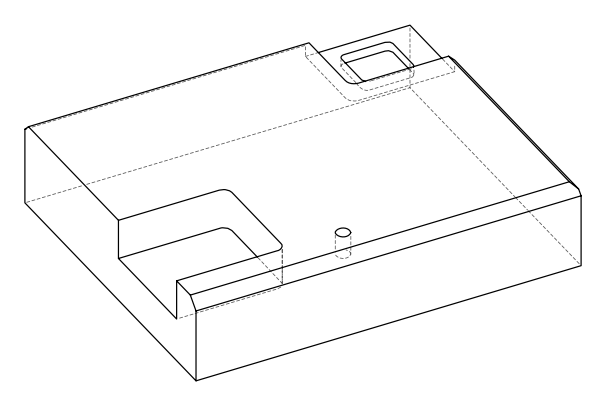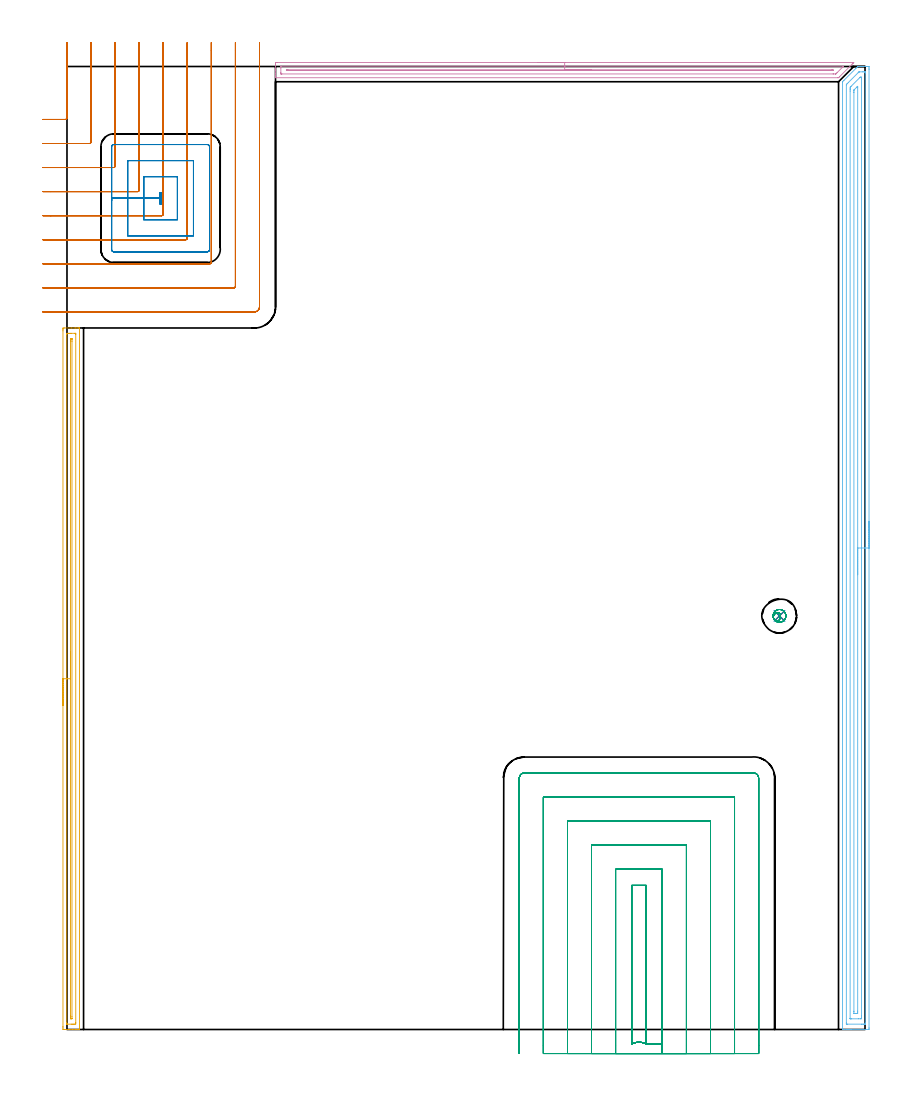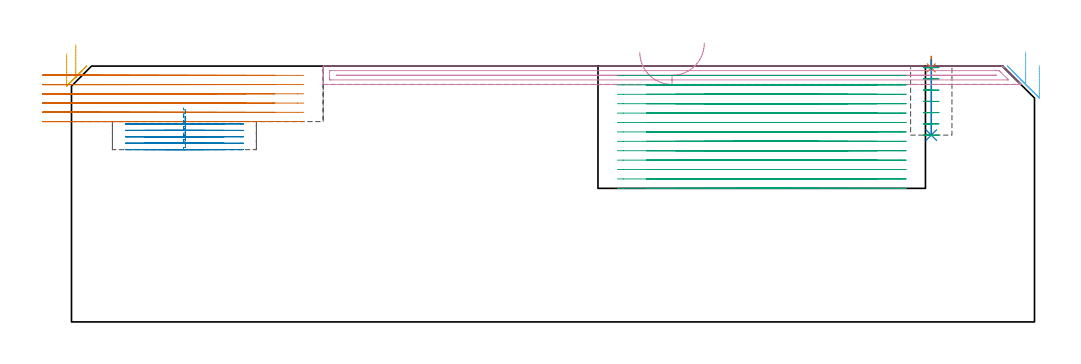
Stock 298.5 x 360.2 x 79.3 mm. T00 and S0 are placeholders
(PLAN: 9 operations, 6 tool changes, 86.3 min)
(1 SPOT_DRILL | STEP1POCKET | NXT0321_9005460120000 | 0.03 min | 1 mm3)
(2 DRILL_BLIND_HOLE_INTO_CENTER | STEP1POCKET | NXT0301_089 | 0.1 min | 2176 mm3)
(3 MILL_ROUGH_BLIND_HOLE_CONTOUR | STEP1POCKET | NXT0201_009 | Spiral | 0.69 min | 572 mm3)
(4 AREA_MILL | FG_CHAMFER_SURFACE | UGT0205_001 | 5.27 min | 3628 mm3)
(5 AREA_MILL_1 | FG_CHAMFER_SURFACE_1 | UGT0205_001 | 6.46 min | 5124 mm3)
(6 AREA_MILL_2 | FG_CHAMFER_SURFACE_2 | UGT0205_001 | 11.69 min | 17537 mm3)
(7 MILL_CORNER_NOTCH_RECTANGULAR | CORNER_NOTCH_RECTANGULAR | NXT0201_011 | Follow Part, ap 3, ae 75% | 13.12 min | 130865 mm3)
(8 MILL_RECTANGULAR_POCKET | POCKET_RECTANGULAR_STRAIGHT | NXT0201_009 | Follow Part, ap 2, ae 75% | 3.83 min | 18494 mm3)
(9 MILL_SLOT | SLOT_PARTIAL_RECTANGULAR | NXT0201_011 | Follow Part, ap 3, ae 75% | 45.17 min | 391037 mm3)
(TOOL NXT0321_9005460120000 | NC Spot Drill, 142deg, 12mm, Carbide, Uncoated | D12 PA142 FL30 Z2)
(TOOL NXT0301_089 | Carbide Drill 11.8mm [860.1-1180-035A1-MM 2214] | D11.8 PA140 FL55 Z2)
(TOOL NXT0201_009 | ENDMILL 8mm [2P460-0800-NA 1630] | D8 FL26 Z6)
(TOOL UGT0205_001 | Chamfer Mill 20 x 3 x 45 deg. | D20 FL50 Z2)
(TOOL NXT0201_011 | ENDMILL 12mm [2P460-1200-NA 1630] | D12 FL38 Z6)
(OP 1 SPOT_DRILL)
G17 G21 G94 G90
T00 M6
G54
G17 G0 G90 X266.5 Y154.7 S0 M3
G43 Z89.3 H0
G94 G81 G98 Z78.749 F250. R82.3
G80
M5
M2
(OP 2 DRILL_BLIND_HOLE_INTO_CENTER)
G17 G21 G94 G90
T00 M6
G54
G17 G0 G90 X266.5 Y154.7 S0 M3
G43 Z89.3 H1
G94 G81 G98 Z57.9 F250. R81.3
G80
M5
M2
(OP 3 MILL_ROUGH_BLIND_HOLE_CONTOUR)
G17 G21 G94 G90
T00 M6
G54
G17 G0 G90 X266.5 Y154.7 S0 M3
G43 Z89.3 H1
Z78.814
G94 G3 X266.865 Y155.202 R0.384 F250.
X266.129 Y155.841 R0.945
X264.489 Y155.103 R1.601
X264.558 Y153.289 R1.631
X267.911 Y152.758 R2.4
X264.558 Y153.289 R-2.4
X266.235 Y153.024 R1.2
X266.5 Y154.7 R1.2
G0 Z75.329
G3 X266.865 Y155.202 R0.384
X266.129 Y155.841 R0.945
X264.489 Y155.103 R1.601
X264.558 Y153.289 R1.631
X267.911 Y152.758 R2.4
X264.558 Y153.289 R-2.4
X266.235 Y153.024 R1.2
X266.5 Y154.7 R1.2
G0 Z71.843
G3 X266.865 Y155.202 R0.384
X266.129 Y155.841 R0.945
X264.489 Y155.103 R1.601
X264.558 Y153.289 R1.631
X267.911 Y152.758 R2.4
X264.558 Y153.289 R-2.4
X266.235 Y153.024 R1.2
X266.5 Y154.7 R1.2
G0 Z68.357
G3 X266.865 Y155.202 R0.384
X266.129 Y155.841 R0.945
X264.489 Y155.103 R1.601
X264.558 Y153.289 R1.631
X267.911 Y152.758 R2.4
X264.558 Y153.289 R-2.4
X266.235 Y153.024 R1.2
X266.5 Y154.7 R1.2
G0 Z64.871
G3 X266.865 Y155.202 R0.384
X266.129 Y155.841 R0.945
X264.489 Y155.103 R1.601
X264.558 Y153.289 R1.631
X267.911 Y152.758 R2.4
X264.558 Y153.289 R-2.4
X266.235 Y153.024 R1.2
X266.5 Y154.7 R1.2
G0 Z61.386
G3 X266.865 Y155.202 R0.384
X266.129 Y155.841 R0.945
X264.489 Y155.103 R1.601
X264.558 Y153.289 R1.631
X267.911 Y152.758 R2.4
X264.558 Y153.289 R-2.4
X266.235 Y153.024 R1.2
X266.5 Y154.7 R1.2
G0 Z57.9
G3 X266.865 Y155.202 R0.384
X266.129 Y155.841 R0.945
X264.489 Y155.103 R1.601
X264.558 Y153.289 R1.631
X267.911 Y152.758 R2.4
X264.558 Y153.289 R-2.4
X266.235 Y153.024 R1.2
X266.5 Y154.7 R1.2
G0 Z89.3
M5
M2
(OP 4 AREA_MILL)
G17 G21 G94 G90
T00 M6
G54
G17 G0 G90 X176.15 Y361.7 S1061 M3
G43 Z89.3 H0
Z83.6
G94 G1 X176.188 Z82.728 F250.
X176.302 Z81.864
X176.491 Z81.012
X176.753 Z80.18
X177.087 Z79.374
X177.49 Z78.6
X177.959 Z77.864
X178.49 Z77.172
X179.079 Z76.529
X179.722 Z75.94
X180.414 Z75.408
X181.15 Z74.94
X181.924 Z74.537
X182.73 Z74.203
X183.562 Z73.941
X184.414 Z73.752
X185.278 Z73.638
X186.15 Z73.6
X294.218
X294.289 Y361.697 Z73.602
Y361.688 Z73.61
X294.132 Y361.53 Z73.767
X293.992 Y361.391 Z73.908
X293.716 Y361.116 Z74.184
X289.003 Y356.402 Z78.897
X288.751 Y356.15 Z79.146
X288.604 Y356.005 Z79.291
X288.339 Y356. Z79.3
X78.159
X78.01 Y356.002 Z79.288
X78.007 Y356.058 Z79.234
X78. Y356.441 Z78.858
Y356.871 Z78.428
Y357.51 Z77.785
Y358.723 Z76.574
Y359.297 Z75.998
X78.001 Y361.083 Z74.213
X78.004 Y361.685 Z73.611
X78.007 Y361.691 Z73.605
X78.606 Y361.7 Z73.6
X186.15
Y360.286 Z75.014
X290.124 Y360.285 Z75.015
X290.22 Y360.283 Z75.017
X290.395 Y360.279 Z75.021
X290.329 Y360.19 Z75.11
X290.23 Y360.084 Z75.216
X290.124 Y359.975 Z75.325
X288. Y357.85 Z77.45
X287.658 Y357.51 Z77.79
X287.584 Y357.442 Z77.858
X287.563 Y357.425 Z77.875
X287.536 Y357.42 Z77.88
X287.447 Y357.418 Z77.882
X286.65 Y357.414 Z77.886
X286.554
X80.391 Y357.415 Z77.885
X80.295 Y357.416 Z77.884
X80.104 Y357.421 Z77.879
X80.009 Y357.426 Z77.874
X80.006 Y357.455 Z77.845
X80.004 Y357.51 Z77.79
X80. Y357.901 Z77.399
X80.002 Y359.686 Z75.614
X80.01 Y360.19 Z75.11
X80.017 Y360.279 Z75.021
X80.199 Y360.283 Z75.017
X80.296 Y360.285 Z75.015
X186.15 Y360.286 Z75.014
Y358.872 Z76.428
X286.13 Y358.871 Z76.429
X286.554 Y358.865 Z76.435
X286.555 Y358.86 Z76.44
X286.554 Y358.856 Z76.444
X286.523 Y358.835 Z76.465
X286.502 Y358.833 Z76.467
X286.45 Y358.83 Z76.47
X286.345 Y358.829 Z76.471
X286.13 Y358.828 Z76.472
X82.643 Y358.829 Z76.471
X82.219 Y358.833 Z76.467
X82.176 Y358.836 Z76.464
X82.05 Y358.851 Z76.449
X82.134 Y358.865 Z76.435
X82.176 Y358.867 Z76.433
X82.601 Y358.871 Z76.429
X82.644 Y358.872 Z76.428
X186.15
X187.022 Z76.467
X187.887 Z76.58
X188.738 Z76.769
X189.57 Z77.032
X190.376 Z77.365
X191.15 Z77.768
X191.886 Z78.237
X192.578 Z78.768
X193.221 Z79.357
X193.81 Z80.001
X194.342 Z80.693
X194.81 Z81.428
X195.213 Z82.202
X195.547 Z83.008
X195.809 Z83.84
X195.998 Z84.692
X196.112 Z85.557
X196.15 Z86.428
G0 Z89.3
M5
M2
(OP 5 AREA_MILL_1)
G17 G21 G94 G90
T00 M6
G54
G17 G0 G90 X-1.5 Y121.2 S1061 M3
G43 Z89.3 H0
Z83.1
G94 G1 Y121.238 Z82.228 F250.
Y121.352 Z81.364
Y121.541 Z80.512
Y121.803 Z79.68
Y122.137 Z78.874
Y122.54 Z78.1
Y123.008 Z77.364
Y123.54 Z76.672
Y124.129 Z76.029
Y124.772 Z75.44
Y125.464 Z74.909
Y126.2 Z74.44
Y126.974 Z74.037
Y127.78 Z73.703
Y128.612 Z73.441
Y129.464 Z73.252
Y130.328 Z73.138
Y131.2 Z73.1
Y261.336
X-1.499 Y261.769 Z73.101
X-1.495 Y262.225 Z73.103
X-1.491 Y262.39 Z73.106
X-1.045 Y262.4 Z73.552
X1.6 Z76.195
X3. Z77.596
X3.363 Z77.958
X4.09 Z78.689
X4.325 Z78.925
X4.694 Y262.394 Z79.285
X4.697 Y262.392 Z79.288
X4.7 Y262.216 Z79.3
Y0.184
X4.697 Y0.008 Z79.288
X4.694 Y0.006 Z79.285
X4.325 Y0. Z78.925
X4.09 Z78.69
X3.363 Z77.958
X2.118 Z76.715
X0.718 Z75.314
X-1.045 Y0.001 Z73.552
X-1.276 Y0.004 Z73.321
X-1.491 Y0.01 Z73.106
X-1.495 Y0.175 Z73.103
X-1.499 Y0.631 Z73.101
X-1.5 Y1.093 Z73.1
Y131.2
X-0.086 Z74.514
X-0.085 Y259.901 Z74.515
X-0.084 Y259.98 Z74.516
X-0.079 Y260.378 Z74.521
X0.311 Y260.393 Z74.911
X0.718 Y260.398 Z75.318
X1.186 Y260.4 Z75.786
X1.6 Z76.2
X2.949 Z77.549
X3.183 Y260.399 Z77.783
X3.217 Y260.398 Z77.817
X3.253 Y260.394 Z77.853
X3.276 Y260.391 Z77.876
X3.279 Y260.363 Z77.879
X3.285 Y260.06 Z77.885
Y259.98
Y2.499
X3.284 Y2.42 Z77.884
X3.279 Y2.022 Z77.879
X2.889 Y2.007 Z77.489
X2.482 Y2.002 Z77.082
X2.014 Y2. Z76.614
X1.6 Z76.2
X0.251 Z74.851
X0.017 Y2.001 Z74.617
X-0.017 Y2.002 Z74.583
X-0.053 Y2.006 Z74.547
X-0.077 Y2.009 Z74.523
X-0.079 Y2.037 Z74.521
X-0.085 Y2.34 Z74.515
Y2.42
X-0.086 Y131.2 Z74.514
X1.329 Z75.929
Y257.572
X1.331 Y258.191 Z75.931
X1.333 Y258.329 Z75.933
X1.336 Y258.388 Z75.936
X1.4 Y258.395 Z76.
X1.6 Y258.396 Z76.2
X1.805 Y258.392 Z76.405
X1.859 Y258.39 Z76.459
X1.865 Y258.355 Z76.465
X1.868 Y258.283 Z76.468
X1.87 Y258.191 Z76.47
X1.871 Y257.916 Z76.471
X1.872 Y257.297 Z76.472
X1.871 Y4.828 Z76.471
X1.869 Y4.209 Z76.469
X1.867 Y4.071 Z76.467
X1.865 Y4.012 Z76.465
X1.8 Y4.005 Z76.4
X1.6 Y4.004 Z76.2
X1.395 Y4.008 Z75.995
X1.341 Y4.01 Z75.941
X1.335 Y4.045 Z75.935
X1.332 Y4.117 Z75.932
X1.33 Y4.209 Z75.93
X1.329 Y4.484 Z75.929
X1.328 Y5.103 Z75.928
X1.329 Y131.2 Z75.929
Y132.072 Z75.967
Y132.936 Z76.08
Y133.788 Z76.269
Y134.62 Z76.532
Y135.426 Z76.865
Y136.2 Z77.268
Y136.936 Z77.737
Y137.628 Z78.268
Y138.271 Z78.857
Y138.86 Z79.501
Y139.392 Z80.193
Y139.86 Z80.929
Y140.263 Z81.702
Y140.597 Z82.508
Y140.859 Z83.34
Y141.048 Z84.192
Y141.162 Z85.057
Y141.2 Z85.929
G0 Z89.3
M5
M2
(OP 6 AREA_MILL_2)
G17 G21 G94 G90
T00 M6
G54
G17 G0 G90 X300. Y190.1 S1061 M3
G43 Z89.3 H0
Z79.4
G94 G1 Y190.062 Z78.528 F250.
Y189.948 Z77.663
Y189.759 Z76.812
Y189.497 Z75.98
Y189.163 Z75.174
Y188.76 Z74.4
Y188.292 Z73.664
Y187.76 Z72.972
Y187.171 Z72.329
Y186.528 Z71.74
Y185.836 Z71.208
Y185.1 Z70.74
Y184.326 Z70.337
Y183.52 Z70.003
Y182.688 Z69.741
Y181.837 Z69.552
Y180.972 Z69.438
Y180.1 Z69.4
Y0.613
X299.996 Y0.238 Z69.403
X299.992 Y0.01 Z69.406
X299.759 Y0. Z69.638
X293.278 Z76.117
X292.721 Z76.676
X292.391 Z77.005
X291.835 Z77.561
X291.505 Z77.89
X290.845 Z78.554
X290.486 Z78.913
X290.128 Z79.263
X290.103 Y0.009 Z79.288
X290.1 Y0.166 Z79.3
Y354.229
X290.105 Y354.504 Z79.291
X290.619 Y355.019 Z78.781
X295.05 Y359.452 Z74.347
X295.517 Y359.917 Z73.883
X295.785 Y360.183 Z73.614
X295.808 Y360.199 Z73.59
X296.143 Y360.2 Z73.257
X297.049 Z72.35
X297.709 Z71.687
X298.925 Z70.472
X299.481 Y360.196 Z69.913
X299.991 Y360.192 Z69.405
X299.993 Y360.103 Z69.403
X299.998 Y359.587 Z69.402
X300. Y359.065 Z69.4
Y180.1
X298.586 Z70.814
Y2.408
X298.584 Y2.178 Z70.816
X298.581 Y2.068 Z70.819
X298.579 Y2.021 Z70.821
X298.5 Y2.01 Z70.9
X298.102 Y2.002 Z71.298
X297.709 Y2.001 Z71.691
X297.218 Y2. Z72.182
X291.9 Z77.5
X291.65 Y2.003 Z77.75
X291.545 Y2.007 Z77.855
X291.528 Y2.009 Z77.872
X291.521 Y2.02 Z77.879
X291.519 Y2.07 Z77.881
X291.516 Y2.176 Z77.884
X291.514 Y2.389 Z77.886
X291.515 Y353.337 Z77.885
X291.521 Y353.442 Z77.879
X291.593 Y353.531 Z77.807
X291.725 Y353.669 Z77.675
X291.892 Y353.84 Z77.508
X292.279 Y354.229 Z77.121
X295.936 Y357.886 Z73.464
X296.207 Y358.148 Z73.193
X296.248 Y358.186 Z73.152
X296.305 Y358.191 Z73.095
X296.429 Y358.198 Z72.971
X297.709 Y358.2 Z71.691
X298.2 Z71.2
X298.45 Y358.197 Z70.95
X298.555 Y358.193 Z70.845
X298.573 Y358.191 Z70.827
X298.579 Y358.18 Z70.821
X298.582 Y358.13 Z70.818
X298.584 Y358.024 Z70.816
X298.586 Y357.811 Z70.814
Y180.1
X297.172 Z72.228
X297.171 Y5.078 Z72.229
X297.17 Y4.727 Z72.23
X297.167 Y4.185 Z72.233
X297.165 Y4.018 Z72.235
X297. Y4.006 Z72.4
X296.823 Y4.003 Z72.577
X296.119 Y4. Z73.281
X293.461 Z75.939
X293.278 Y4.001 Z76.122
X293.094 Y4.003 Z76.306
X292.973 Y4.008 Z76.427
X292.935 Y4.01 Z76.465
X292.933 Y4.026 Z76.467
X292.931 Y4.068 Z76.469
X292.929 Y4.185 Z76.471
Y351.009
X292.932 Y351.551 Z76.468
X292.935 Y351.895 Z76.465
X292.95 Y352.444 Z76.45
X293.112 Y352.61 Z76.288
X293.278 Y352.777 Z76.122
X296.516 Y356.015 Z72.884
X296.673 Y356.166 Z72.727
X296.693 Y356.182 Z72.707
X296.732 Y356.19 Z72.668
X296.823 Y356.194 Z72.577
X297.006 Y356.196 Z72.394
X297.127 Y356.192 Z72.273
X297.166 Y356.19 Z72.234
X297.167 Y356.174 Z72.233
X297.169 Y356.133 Z72.231
X297.171 Y356.015 Z72.229
X297.172 Y180.1 Z72.228
X295.757 Z73.643
Y6.864
X295.753 Y6.155 Z73.647
X295.75 Y6.051 Z73.65
X295.741 Y6.01 Z73.659
X295.693 Y6.008 Z73.707
X295.479 Y6.004 Z73.921
X295.05 Y6. Z74.35
X295.021 Z74.379
X294.613 Y6.003 Z74.787
X294.409 Y6.007 Z74.991
X294.36 Y6.01 Z75.04
X294.349 Y6.017 Z75.051
X294.347 Y6.034 Z75.053
X294.345 Y6.099 Z75.055
X294.343 Y6.683 Z75.057
Y6.864
Y350.477
X294.344 Y350.658 Z75.056
X294.349 Y351.364 Z75.051
X294.36 Y351.4 Z75.04
X294.39 Y351.433 Z75.01
X294.501 Y351.551 Z74.899
X295.392 Y352.444 Z74.008
X295.508 Y352.557 Z73.892
X295.67 Y352.712 Z73.73
X295.751 Y352.788 Z73.649
X295.754 Y352.627 Z73.646
X295.756 Y352.444 Z73.644
X295.757 Y352.267 Z73.643
Y180.1
Y179.228 Z73.681
Y178.364 Z73.795
Y177.512 Z73.983
Y176.68 Z74.246
Y175.874 Z74.58
Y175.1 Z74.982
Y174.364 Z75.451
Y173.672 Z75.982
Y173.029 Z76.572
Y172.44 Z77.215
Y171.909 Z77.907
Y171.44 Z78.643
Y171.037 Z79.416
Y170.703 Z80.222
Y170.441 Z81.054
Y170.252 Z81.906
Y170.138 Z82.771
Y170.1 Z83.643
G0 Z89.3
M5
M2
(OP 7 MILL_CORNER_NOTCH_RECTANGULAR)
G17 G21 G94 G90
T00 M6
G54
G17 G0 G90 X-9. Y340.4 S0 M3
G43 Z89.3 H1
Z76.433
G94 G1 X-6. F250.
X-0.595 F500.
G3 X0. Y340.995 R0.6
G1 Y366.2
Y369.2 F250.
G0 Z89.3
X-9. Y331.4
Z76.433
G1 X-6.
X8.405 F500.
G3 X9. Y331.995 R0.6
G1 Y366.2
Y369.2 F250.
G0 Z89.3
X-9. Y322.4
Z76.433
G1 X-6.
X17.405 F500.
G3 X18. Y322.995 R0.6
G1 Y366.2
Y369.2 F250.
G0 Z89.3
X-9. Y313.4
Z76.433
G1 X-6.
X26.404 F500.
G3 X27. Y313.996 R0.6
G1 Y366.2
Y369.2 F250.
G0 Z89.3
X-9. Y304.4
Z76.433
G1 X-6.
X35.404 F500.
G3 X36. Y304.996 R0.6
G1 Y366.2
Y369.2 F250.
G0 Z89.3
X-9. Y295.4
Z76.433
G1 X-6.
X44.404 F500.
G3 X45. Y295.996 R0.6
G1 Y366.2
Y369.2 F250.
G0 Z89.3
X-9. Y286.4
Z76.433
G1 X-6.
X53.404 F500.
G3 X54. Y286.996 R0.6
G1 Y366.2
Y369.2 F250.
G0 Z89.3
X-9. Y277.4
Z76.433
G1 X-6.
X62.404 F500.
G3 X63. Y277.996 R0.6
G1 Y366.2
Y369.2 F250.
G0 Z89.3
X-9. Y268.4
Z76.433
G1 X-6.
X70.1 F500.
G3 X72. Y270.3 R1.9
G1 Y366.2
Y369.2 F250.
G0 Z89.3
X-9. Y340.4
Z73.567
G1 X-6.
X-0.595 F500.
G3 X0. Y340.995 R0.6
G1 Y366.2
Y369.2 F250.
G0 Z89.3
X-9. Y331.4
Z73.567
G1 X-6.
X8.405 F500.
G3 X9. Y331.995 R0.6
G1 Y366.2
Y369.2 F250.
G0 Z89.3
X-9. Y322.4
Z73.567
G1 X-6.
X17.405 F500.
G3 X18. Y322.995 R0.6
G1 Y366.2
Y369.2 F250.
G0 Z89.3
X-9. Y313.4
Z73.567
G1 X-6.
X26.404 F500.
G3 X27. Y313.996 R0.6
G1 Y366.2
Y369.2 F250.
G0 Z89.3
X-9. Y304.4
Z73.567
G1 X-6.
X35.404 F500.
G3 X36. Y304.996 R0.6
G1 Y366.2
Y369.2 F250.
G0 Z89.3
X-9. Y295.4
Z73.567
G1 X-6.
X44.404 F500.
G3 X45. Y295.996 R0.6
G1 Y366.2
Y369.2 F250.
G0 Z89.3
X-9. Y286.4
Z73.567
G1 X-6.
X53.404 F500.
G3 X54. Y286.996 R0.6
G1 Y366.2
Y369.2 F250.
G0 Z89.3
X-9. Y277.4
Z73.567
G1 X-6.
X62.404 F500.
G3 X63. Y277.997 R0.6
G1 Y366.2
Y369.2 F250.
G0 Z89.3
X-9. Y268.4
Z73.567
G1 X-6.
X70.1 F500.
G3 X72. Y270.3 R1.9
G1 Y366.2
Y369.2 F250.
G0 Z89.3
X-9. Y340.4
Z70.7
G1 X-6.
X-0.595 F500.
G3 X0. Y340.995 R0.6
G1 Y366.2
Y369.2 F250.
G0 Z89.3
X-9. Y331.4
Z70.7
G1 X-6.
X8.405 F500.
G3 X9. Y331.995 R0.6
G1 Y366.2
Y369.2 F250.
G0 Z89.3
X-9. Y322.4
Z70.7
G1 X-6.
X17.405 F500.
G3 X18. Y322.995 R0.6
G1 Y366.2
Y369.2 F250.
G0 Z89.3
X-9. Y313.4
Z70.7
G1 X-6.
X26.404 F500.
G3 X27. Y313.996 R0.6
G1 Y366.2
Y369.2 F250.
G0 Z89.3
X-9. Y304.4
Z70.7
G1 X-6.
X35.404 F500.
G3 X36. Y304.996 R0.6
G1 Y366.2
Y369.2 F250.
G0 Z89.3
X-9. Y295.4
Z70.7
G1 X-6.
X44.404 F500.
G3 X45. Y295.996 R0.6
G1 Y366.2
Y369.2 F250.
G0 Z89.3
X-9. Y286.4
Z70.7
G1 X-6.
X53.404 F500.
G3 X54. Y286.996 R0.6
G1 Y366.2
Y369.2 F250.
G0 Z89.3
X-9. Y277.4
Z70.7
G1 X-6.
X62.403 F500.
G3 X63. Y277.997 R0.6
G1 Y366.2
Y369.2 F250.
G0 Z89.3
X-9. Y268.4
Z70.7
G1 X-6.
X70.1 F500.
G3 X72. Y270.3 R1.9
G1 Y366.2
Y369.2 F250.
G0 Z89.3
X-9. Y340.4
Z67.833
G1 X-6.
X-0.595 F500.
G3 X0. Y340.995 R0.6
G1 Y366.2
Y369.2 F250.
G0 Z89.3
X-9. Y331.4
Z67.833
G1 X-6.
X8.405 F500.
G3 X9. Y331.995 R0.6
G1 Y366.2
Y369.2 F250.
G0 Z89.3
X-9. Y322.4
Z67.833
G1 X-6.
X17.405 F500.
G3 X18. Y322.995 R0.6
G1 Y366.2
Y369.2 F250.
G0 Z89.3
X-9. Y313.4
Z67.833
G1 X-6.
X26.404 F500.
G3 X27. Y313.996 R0.6
G1 Y366.2
Y369.2 F250.
G0 Z89.3
X-9. Y304.4
Z67.833
G1 X-6.
X35.404 F500.
G3 X36. Y304.996 R0.6
G1 Y366.2
Y369.2 F250.
G0 Z89.3
X-9. Y295.4
Z67.833
G1 X-6.
X44.404 F500.
G3 X45. Y295.996 R0.6
G1 Y366.2
Y369.2 F250.
G0 Z89.3
X-9. Y286.4
Z67.833
G1 X-6.
X53.404 F500.
G3 X54. Y286.996 R0.6
G1 Y366.2
Y369.2 F250.
G0 Z89.3
X-9. Y277.4
Z67.833
G1 X-6.
X62.403 F500.
G3 X63. Y277.997 R0.6
G1 Y366.2
Y369.2 F250.
G0 Z89.3
X-9. Y268.4
Z67.833
G1 X-6.
X70.1 F500.
G3 X72. Y270.3 R1.9
G1 Y366.2
Y369.2 F250.
G0 Z89.3
X-9. Y340.4
Z64.967
G1 X-6.
X-0.595 F500.
G3 X0. Y340.995 R0.6
G1 Y366.2
Y369.2 F250.
G0 Z89.3
X-9. Y331.4
Z64.967
G1 X-6.
X8.405 F500.
G3 X9. Y331.995 R0.6
G1 Y366.2
Y369.2 F250.
G0 Z89.3
X-9. Y322.4
Z64.967
G1 X-6.
X17.405 F500.
G3 X18. Y322.995 R0.6
G1 Y366.2
Y369.2 F250.
G0 Z89.3
X-9. Y313.4
Z64.967
G1 X-6.
X26.404 F500.
G3 X27. Y313.996 R0.6
G1 Y366.2
Y369.2 F250.
G0 Z89.3
X-9. Y304.4
Z64.967
G1 X-6.
X35.404 F500.
G3 X36. Y304.996 R0.6
G1 Y366.2
Y369.2 F250.
G0 Z89.3
X-9. Y295.4
Z64.967
G1 X-6.
X44.404 F500.
G3 X45. Y295.996 R0.6
G1 Y366.2
Y369.2 F250.
G0 Z89.3
X-9. Y286.4
Z64.967
G1 X-6.
X53.404 F500.
G3 X54. Y286.996 R0.6
G1 Y366.2
Y369.2 F250.
G0 Z89.3
X-9. Y277.4
Z64.967
G1 X-6.
X62.403 F500.
G3 X63. Y277.997 R0.6
G1 Y366.2
Y369.2 F250.
G0 Z89.3
X-9. Y268.4
Z64.967
G1 X-6.
X70.1 F500.
G3 X72. Y270.3 R1.9
G1 Y366.2
Y369.2 F250.
G0 Z89.3
X-9. Y340.4
Z62.1
G1 X-6.
X-0.595 F500.
G3 X0. Y340.995 R0.6
G1 Y366.2
Y369.2 F250.
G0 Z89.3
X-9. Y331.4
Z62.1
G1 X-6.
X8.405 F500.
G3 X9. Y331.995 R0.6
G1 Y366.2
Y369.2 F250.
G0 Z89.3
X-9. Y322.4
Z62.1
G1 X-6.
X17.405 F500.
G3 X18. Y322.995 R0.6
G1 Y366.2
Y369.2 F250.
G0 Z89.3
X-9. Y313.4
Z62.1
G1 X-6.
X26.404 F500.
G3 X27. Y313.996 R0.6
G1 Y366.2
Y369.2 F250.
G0 Z89.3
X-9. Y304.4
Z62.1
G1 X-6.
X35.404 F500.
G3 X36. Y304.996 R0.6
G1 Y366.2
Y369.2 F250.
G0 Z89.3
X-9. Y295.4
Z62.1
G1 X-6.
X44.404 F500.
G3 X45. Y295.996 R0.6
G1 Y366.2
Y369.2 F250.
G0 Z89.3
X-9. Y286.4
Z62.1
G1 X-6.
X53.404 F500.
G3 X54. Y286.996 R0.6
G1 Y366.2
Y369.2 F250.
G0 Z89.3
X-9. Y277.4
Z62.1
G1 X-6.
X62.403 F500.
G3 X63. Y277.997 R0.6
G1 Y366.2
Y369.2 F250.
G0 Z89.3
X-9. Y268.4
Z62.1
G1 X-6.
X70.1 F500.
G3 X72. Y270.3 R1.9
G1 Y366.2
Y369.2 F250.
G0 Z89.3
M5
M2
(OP 8 MILL_RECTANGULAR_POCKET)
G17 G21 G94 G90
T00 M6
G54
G17 G0 G90 X34.7 Y310.782 S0 M3
G43 Z89.3 H1
Z66.362
G94 G1 Y308.9 Z65.857 F250.
X35.3 Z65.697
Y313. Z64.598
X34.7 Z64.437
Y308.9 Z63.339
X35.3 Z63.178
Y313. Z62.079
X34.7 Z61.918
Y310.95 Z61.369
Y308.9 F500.
X35.3
Y313.
X34.7
Y310.95
X28.7
Y302.9
X41.3
Y319.
X28.7
Y310.95
X22.7
Y296.9
X47.3
Y325.
X22.7
Y310.95
X16.7
Y291.7
G3 X17.5 Y290.9 R0.8
G1 X52.5
G3 X53.3 Y291.7 R0.8
G1 Y330.2
G3 X52.5 Y331. R0.8
G1 X17.5
G3 X16.7 Y330.2 R0.8
G1 Y310.95
Y309.95
G0 X34.7 Y310.782 Z64.369
G1 Y308.9 Z63.865 F250.
X35.3 Z63.704
Y313. Z62.606
X34.7 Z62.445
Y308.9 Z61.346
X35.3 Z61.186
Y313. Z60.087
X34.7 Z59.926
Y310.95 Z59.377
Y308.9 F500.
X35.3
Y313.
X34.7
Y310.95
X28.7
Y302.9
X41.3
Y319.
X28.7
Y310.95
X22.7
Y296.9
X47.3
Y325.
X22.7
Y310.95
X16.7
Y291.7
G3 X17.5 Y290.9 R0.8
G1 X52.5
G3 X53.3 Y291.7 R0.8
G1 Y330.2
G3 X52.5 Y331. R0.8
G1 X17.5
G3 X16.7 Y330.2 R0.8
G1 Y310.95
Y309.95
G0 X34.7 Y310.782 Z62.377
G1 Y308.9 Z61.873 F250.
X35.3 Z61.712
Y313. Z60.613
X34.7 Z60.453
Y308.9 Z59.354
X35.3 Z59.193
Y313. Z58.095
X34.7 Z57.934
Y310.95 Z57.385
Y308.9 F500.
X35.3
Y313.
X34.7
Y310.95
X28.7
Y302.9
X41.3
Y319.
X28.7
Y310.95
X22.7
Y296.9
X47.3
Y325.
X22.7
Y310.95
X16.7
Y291.7
G3 X17.5 Y290.9 R0.8
G1 X52.5
G3 X53.3 Y291.7 R0.8
G1 Y330.2
G3 X52.5 Y331. R0.8
G1 X17.5
G3 X16.7 Y330.2 R0.8
G1 Y310.95
Y309.95
G0 X34.7 Y310.782 Z60.385
G1 Y308.9 Z59.88 F250.
X35.3 Z59.72
Y313. Z58.621
X34.7 Z58.46
Y308.9 Z57.362
X35.3 Z57.201
Y313. Z56.102
X34.7 Z55.942
Y310.95 Z55.392
Y308.9 F500.
X35.3
Y313.
X34.7
Y310.95
X28.7
Y302.9
X41.3
Y319.
X28.7
Y310.95
X22.7
Y296.9
X47.3
Y325.
X22.7
Y310.95
X16.7
Y291.7
G3 X17.5 Y290.9 R0.8
G1 X52.5
G3 X53.3 Y291.7 R0.8
G1 Y330.2
G3 X52.5 Y331. R0.8
G1 X17.5
G3 X16.7 Y330.2 R0.8
G1 Y310.95
Y309.95
G0 X34.7 Y310.782 Z58.392
G1 Y308.9 Z57.888 F250.
X35.3 Z57.727
Y313. Z56.629
X34.7 Z56.468
Y308.9 Z55.369
X35.3 Z55.209
Y313. Z54.11
X34.7 Z53.949
Y310.95 Z53.4
Y308.9 F500.
X35.3
Y313.
X34.7
Y310.95
X28.7
Y302.9
X41.3
Y319.
X28.7
Y310.95
X22.7
Y296.9
X47.3
Y325.
X22.7
Y310.95
X16.7
Y291.7
G3 X17.5 Y290.9 R0.8
G1 X52.5
G3 X53.3 Y291.7 R0.8
G1 Y330.2
G3 X52.5 Y331. R0.8
G1 X17.5
G3 X16.7 Y330.2 R0.8
G1 Y310.95
Y309.95
G0 Z89.3
M5
M2
(OP 9 MILL_SLOT)
G17 G21 G94 G90
T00 M6
G54
G17 G0 G90 X222.7 Y-9. S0 M3
G43 Z89.3 H1
Z76.385
G94 G1 Y-6. F250.
Y-5.404 F500.
X216.7
G3 X211.2 Y-5.404 R6.
G1 Y53.9
X216.7
Y-5.404
X222.7
Y59.9
X205.2
Y-6.
Y-9. F250.
X231.7
Y-6.
Y68.9 F500.
X196.2
Y-6.
Y-9. F250.
X240.7
Y-6.
Y77.9 F500.
X187.2
Y-6.
Y-9. F250.
X249.7
Y-6.
Y86.9 F500.
X178.2
Y-6.
Y-9. F250.
X258.7
Y-6.
Y94.1 F500.
G3 X256.9 Y95.9 R1.8
G1 X171.
G3 X169.2 Y94.1 R1.8
G1 Y-6.
Y-9. F250.
G0 X222.7 Z73.469
G1 Y-6.
Y-5.404 F500.
X216.7
G3 X211.2 Y-5.404 R6.
G1 Y53.9
X216.7
Y-5.404
X222.7
Y59.9
X205.2
Y-6.
Y-9. F250.
X231.7
Y-6.
Y68.9 F500.
X196.2
Y-6.
Y-9. F250.
X240.7
Y-6.
Y77.9 F500.
X187.2
Y-6.
Y-9. F250.
X249.7
Y-6.
Y86.9 F500.
X178.2
Y-6.
Y-9. F250.
X258.7
Y-6.
Y94.1 F500.
G3 X256.9 Y95.9 R1.8
G1 X171.
G3 X169.2 Y94.1 R1.8
G1 Y-6.
Y-9. F250.
G0 X222.7 Z70.554
G1 Y-6.
Y-5.404 F500.
X216.7
G3 X211.2 Y-5.404 R6.
G1 Y53.9
X216.7
Y-5.404
X222.7
Y59.9
X205.2
Y-6.
Y-9. F250.
X231.7
Y-6.
Y68.9 F500.
X196.2
Y-6.
Y-9. F250.
X240.7
Y-6.
Y77.9 F500.
X187.2
Y-6.
Y-9. F250.
X249.7
Y-6.
Y86.9 F500.
X178.2
Y-6.
Y-9. F250.
X258.7
Y-6.
Y94.1 F500.
G3 X256.9 Y95.9 R1.8
G1 X171.
G3 X169.2 Y94.1 R1.8
G1 Y-6.
Y-9. F250.
G0 X222.7 Z67.638
G1 Y-6.
Y-5.404 F500.
X216.7
G3 X211.2 Y-5.404 R6.
G1 Y53.9
X216.7
Y-5.404
X222.7
Y59.9
X205.2
Y-6.
Y-9. F250.
X231.7
Y-6.
Y68.9 F500.
X196.2
Y-6.
Y-9. F250.
X240.7
Y-6.
Y77.9 F500.
X187.2
Y-6.
Y-9. F250.
X249.7
Y-6.
Y86.9 F500.
X178.2
Y-6.
Y-9. F250.
X258.7
Y-6.
Y94.1 F500.
G3 X256.9 Y95.9 R1.8
G1 X171.
G3 X169.2 Y94.1 R1.8
G1 Y-6.
Y-9. F250.
G0 X222.7 Z64.723
G1 Y-6.
Y-5.404 F500.
X216.7
G3 X211.2 Y-5.404 R6.
G1 Y53.9
X216.7
Y-5.404
X222.7
Y59.9
X205.2
Y-6.
Y-9. F250.
X231.7
Y-6.
Y68.9 F500.
X196.2
Y-6.
Y-9. F250.
X240.7
Y-6.
Y77.9 F500.
X187.2
Y-6.
Y-9. F250.
X249.7
Y-6.
Y86.9 F500.
X178.2
Y-6.
Y-9. F250.
X258.7
Y-6.
Y94.1 F500.
G3 X256.9 Y95.9 R1.8
G1 X171.
G3 X169.2 Y94.1 R1.8
G1 Y-6.
Y-9. F250.
G0 X222.7 Z61.808
G1 Y-6.
Y-5.404 F500.
X216.7
G3 X211.2 Y-5.404 R6.
G1 Y53.9
X216.7
Y-5.404
X222.7
Y59.9
X205.2
Y-6.
Y-9. F250.
X231.7
Y-6.
Y68.9 F500.
X196.2
Y-6.
Y-9. F250.
X240.7
Y-6.
Y77.9 F500.
X187.2
Y-6.
Y-9. F250.
X249.7
Y-6.
Y86.9 F500.
X178.2
Y-6.
Y-9. F250.
X258.7
Y-6.
Y94.1 F500.
G3 X256.9 Y95.9 R1.8
G1 X171.
G3 X169.2 Y94.1 R1.8
G1 Y-6.
Y-9. F250.
G0 X222.7 Z58.892
G1 Y-6.
Y-5.404 F500.
X216.7
G3 X211.2 Y-5.404 R6.
G1 Y53.9
X216.7
Y-5.404
X222.7
Y59.9
X205.2
Y-6.
Y-9. F250.
X231.7
Y-6.
Y68.9 F500.
X196.2
Y-6.
Y-9. F250.
X240.7
Y-6.
Y77.9 F500.
X187.2
Y-6.
Y-9. F250.
X249.7
Y-6.
Y86.9 F500.
X178.2
Y-6.
Y-9. F250.
X258.7
Y-6.
Y94.1 F500.
G3 X256.9 Y95.9 R1.8
G1 X171.
G3 X169.2 Y94.1 R1.8
G1 Y-6.
Y-9. F250.
G0 X222.7 Z55.977
G1 Y-6.
Y-5.404 F500.
X216.7
G3 X211.2 Y-5.404 R6.
G1 Y53.9
X216.7
Y-5.404
X222.7
Y59.9
X205.2
Y-6.
Y-9. F250.
X231.7
Y-6.
Y68.9 F500.
X196.2
Y-6.
Y-9. F250.
X240.7
Y-6.
Y77.9 F500.
X187.2
Y-6.
Y-9. F250.
X249.7
Y-6.
Y86.9 F500.
X178.2
Y-6.
Y-9. F250.
X258.7
Y-6.
Y94.1 F500.
G3 X256.9 Y95.9 R1.8
G1 X171.
G3 X169.2 Y94.1 R1.8
G1 Y-6.
Y-9. F250.
G0 X222.7 Z53.062
G1 Y-6.
Y-5.404 F500.
X216.7
G3 X211.2 Y-5.404 R6.
G1 Y53.9
X216.7
Y-5.404
X222.7
Y59.9
X205.2
Y-6.
Y-9. F250.
X231.7
Y-6.
Y68.9 F500.
X196.2
Y-6.
Y-9. F250.
X240.7
Y-6.
Y77.9 F500.
X187.2
Y-6.
Y-9. F250.
X249.7
Y-6.
Y86.9 F500.
X178.2
Y-6.
Y-9. F250.
X258.7
Y-6.
Y94.1 F500.
G3 X256.9 Y95.9 R1.8
G1 X171.
G3 X169.2 Y94.1 R1.8
G1 Y-6.
Y-9. F250.
G0 X222.7 Z50.146
G1 Y-6.
Y-5.404 F500.
X216.7
G3 X211.2 Y-5.404 R6.
G1 Y53.9
X216.7
Y-5.404
X222.7
Y59.9
X205.2
Y-6.
Y-9. F250.
X231.7
Y-6.
Y68.9 F500.
X196.2
Y-6.
Y-9. F250.
X240.7
Y-6.
Y77.9 F500.
X187.2
Y-6.
Y-9. F250.
X249.7
Y-6.
Y86.9 F500.
X178.2
Y-6.
Y-9. F250.
X258.7
Y-6.
Y94.1 F500.
G3 X256.9 Y95.9 R1.8
G1 X171.
G3 X169.2 Y94.1 R1.8
G1 Y-6.
Y-9. F250.
G0 X222.7 Z47.231
G1 Y-6.
Y-5.404 F500.
X216.7
G3 X211.2 Y-5.404 R6.
G1 Y53.9
X216.7
Y-5.404
X222.7
Y59.9
X205.2
Y-6.
Y-9. F250.
X231.7
Y-6.
Y68.9 F500.
X196.2
Y-6.
Y-9. F250.
X240.7
Y-6.
Y77.9 F500.
X187.2
Y-6.
Y-9. F250.
X249.7
Y-6.
Y86.9 F500.
X178.2
Y-6.
Y-9. F250.
X258.7
Y-6.
Y94.1 F500.
G3 X256.9 Y95.9 R1.8
G1 X171.
G3 X169.2 Y94.1 R1.8
G1 Y-6.
Y-9. F250.
G0 X222.7 Z44.315
G1 Y-6.
Y-5.404 F500.
X216.7
G3 X211.2 Y-5.404 R6.
G1 Y53.9
X216.7
Y-5.404
X222.7
Y59.9
X205.2
Y-6.
Y-9. F250.
X231.7
Y-6.
Y68.9 F500.
X196.2
Y-6.
Y-9. F250.
X240.7
Y-6.
Y77.9 F500.
X187.2
Y-6.
Y-9. F250.
X249.7
Y-6.
Y86.9 F500.
X178.2
Y-6.
Y-9. F250.
X258.7
Y-6.
Y94.1 F500.
G3 X256.9 Y95.9 R1.8
G1 X171.
G3 X169.2 Y94.1 R1.8
G1 Y-6.
Y-9. F250.
G0 X222.7 Z41.4
G1 Y-6.
Y-5.404 F500.
X216.7
G3 X211.2 Y-5.404 R6.
G1 Y53.9
X216.7
Y-5.404
X222.7
Y59.9
X205.2
Y-6.
Y-9. F250.
X231.7
Y-6.
Y68.9 F500.
X196.2
Y-6.
Y-9. F250.
X240.7
Y-6.
Y77.9 F500.
X187.2
Y-6.
Y-9. F250.
X249.7
Y-6.
Y86.9 F500.
X178.2
Y-6.
Y-9. F250.
X258.7
Y-6.
Y94.1 F500.
G3 X256.9 Y95.9 R1.8
G1 X171.
G3 X169.2 Y94.1 R1.8
G1 Y-6.
Y-9. F250.
G0 Z89.3
M5
M2
